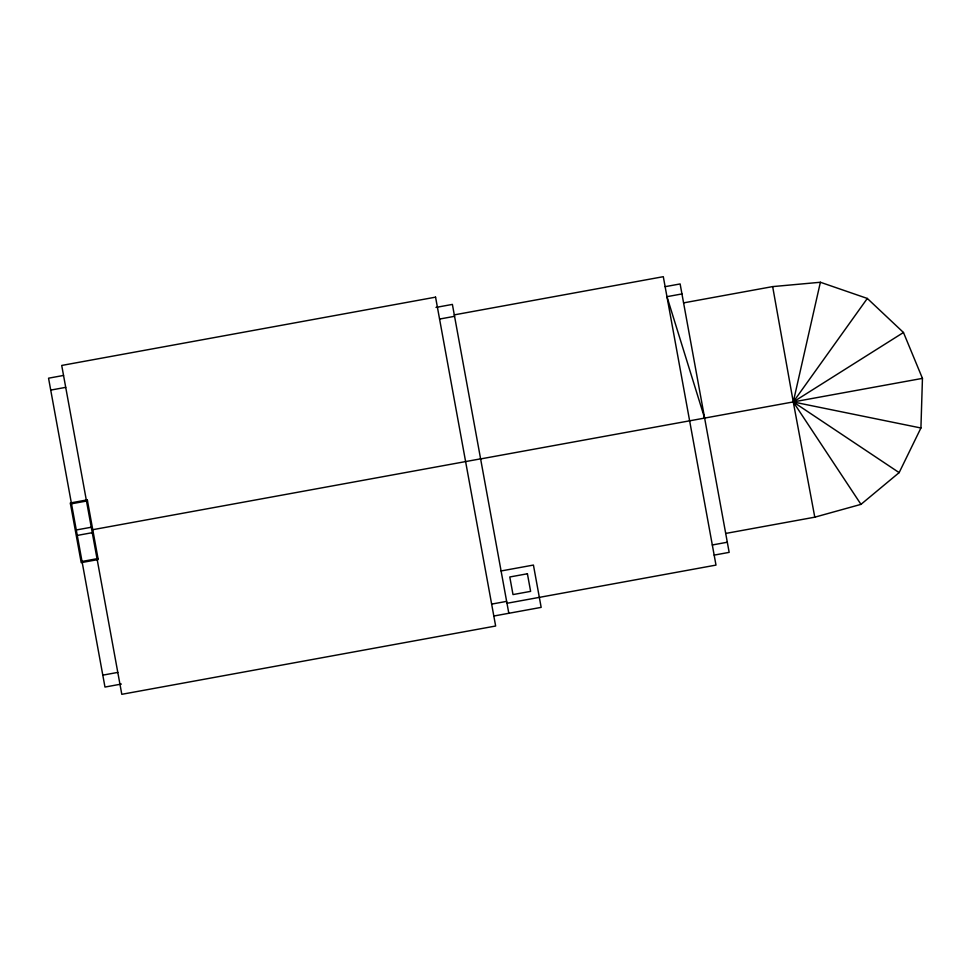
<?xml version="1.0" encoding="UTF-8"?>
<svg xmlns="http://www.w3.org/2000/svg" width="971" height="971" viewBox="0 0 971 971"><rect width="100%" height="100%" fill="white"/><g stroke="black" fill="none" stroke-linecap="round" stroke-linejoin="round"><path stroke-width="1.46" d="M725.701 533.443L814.79 517.179L860.974 504.362L899.146 472.622L920.921 427.993L922.45 378.374L903.467 332.495L867.321 298.449L820.386 282.258L772.661 286.603L683.584 302.879M820.386 282.258L793.271 401.97L814.79 517.179M867.321 298.449L793.271 401.97L860.974 504.362M903.467 332.495L793.271 401.97L772.661 286.603M92.281 532.776L93.289 532.581M63.54 375.449L48.55 378.192L104.977 687.055L121.351 684.07M435.991 307.406L452.389 304.409L508.816 613.284M454.294 314.871L663.302 276.686L715.991 565.098L506.983 603.282M50.723 390.099L65.725 387.356M439.572 319.058L454.562 316.315M665.135 286.676L680.125 283.945L729.16 552.365L714.171 555.109M681.945 293.934L666.956 296.677L704.643 418.149M70.495 503.973L87.487 500.866M76.284 529.972L91.274 527.241M93.252 529.608L480.596 458.846M480.609 458.931L922.45 378.374M77.279 535.422L92.269 532.678M82.037 561.456L98.022 558.531M501.085 570.96L533.431 565.061L541.163 607.373L493.814 616.027M712.313 544.974L727.315 542.231M102.805 675.148L117.794 672.405M491.642 604.108L506.631 601.377M920.921 427.993L793.271 401.97L899.146 472.622M435.566 297.15L61.719 365.448L121.8 694.314L495.647 626.016L435.566 297.15M87.305 499.871L70.313 502.978L81.212 562.634L98.205 559.539L87.305 499.871M527.411 573.764L509.787 576.98L513.004 594.58L530.627 591.363L527.411 573.764"/></g></svg>
